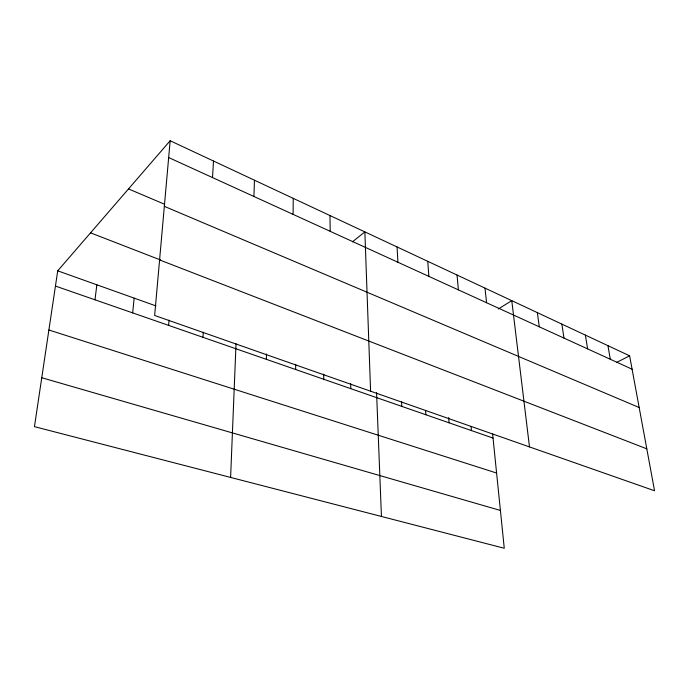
<?xml version="1.0" encoding="UTF-8"?>
<svg xmlns="http://www.w3.org/2000/svg" width="689" height="689" viewBox="0 0 689 689"><rect width="100%" height="100%" fill="white"/><g stroke="black" fill="none" stroke-linecap="round" stroke-linejoin="round"><path stroke-width="1.03" d="M295.65 369.511L295.684 364.248M293.101 214.374L293.23 198.354M266.359 359.339L266.479 354M253.922 196.486L254.465 180.208M230.608 477.425L236.026 343.699M202.979 337.317L203.281 332.21M212.513 177.573L213.504 161.028M168.624 325.389L169.038 320.196M170.157 140.745L154.655 315.467L654.55 490.766L629.617 355.817L170.157 140.745L57.721 270.829L34.45 426.655L504.262 548.255L492.618 434.01M132.667 312.892L134.166 298.13M94.987 299.801L96.856 284.807M352.389 241.865L364.86 231.883L370.596 391.197M498.311 308.982L511.763 300.645L529.488 446.911M616.517 362.474L629.617 355.817M41.753 377.727L500.412 510.463M48.885 329.997L496.597 473.033M55.447 286.064L493.04 438.083M57.721 270.829L155.938 305.907M90.552 232.848L160.632 260.029M159.581 259.917L646.807 448.84M128.516 188.924L164.576 204.254M164.335 206.338L639.177 407.543M168.667 157.548L632.089 369.201M607.948 345.671L610.299 359.245M585.383 335.112L587.605 348.884M561.88 324.106L563.955 338.075M537.351 312.634L539.272 326.81M485.013 288.131L486.563 302.738M471.069 426.448L471.44 430.582M457.048 275.032L458.383 289.862M448.651 417.568L449.064 422.813M427.757 261.329L428.868 276.384M425.578 410.498L425.862 414.752M397.071 246.963L397.915 262.251M401.515 401.411L401.782 406.381M376.573 392.652L381.439 516.466M350.667 383.558L350.787 388.674M329.979 215.554L330.212 231.323M323.718 374.093L323.77 379.286"/></g></svg>
